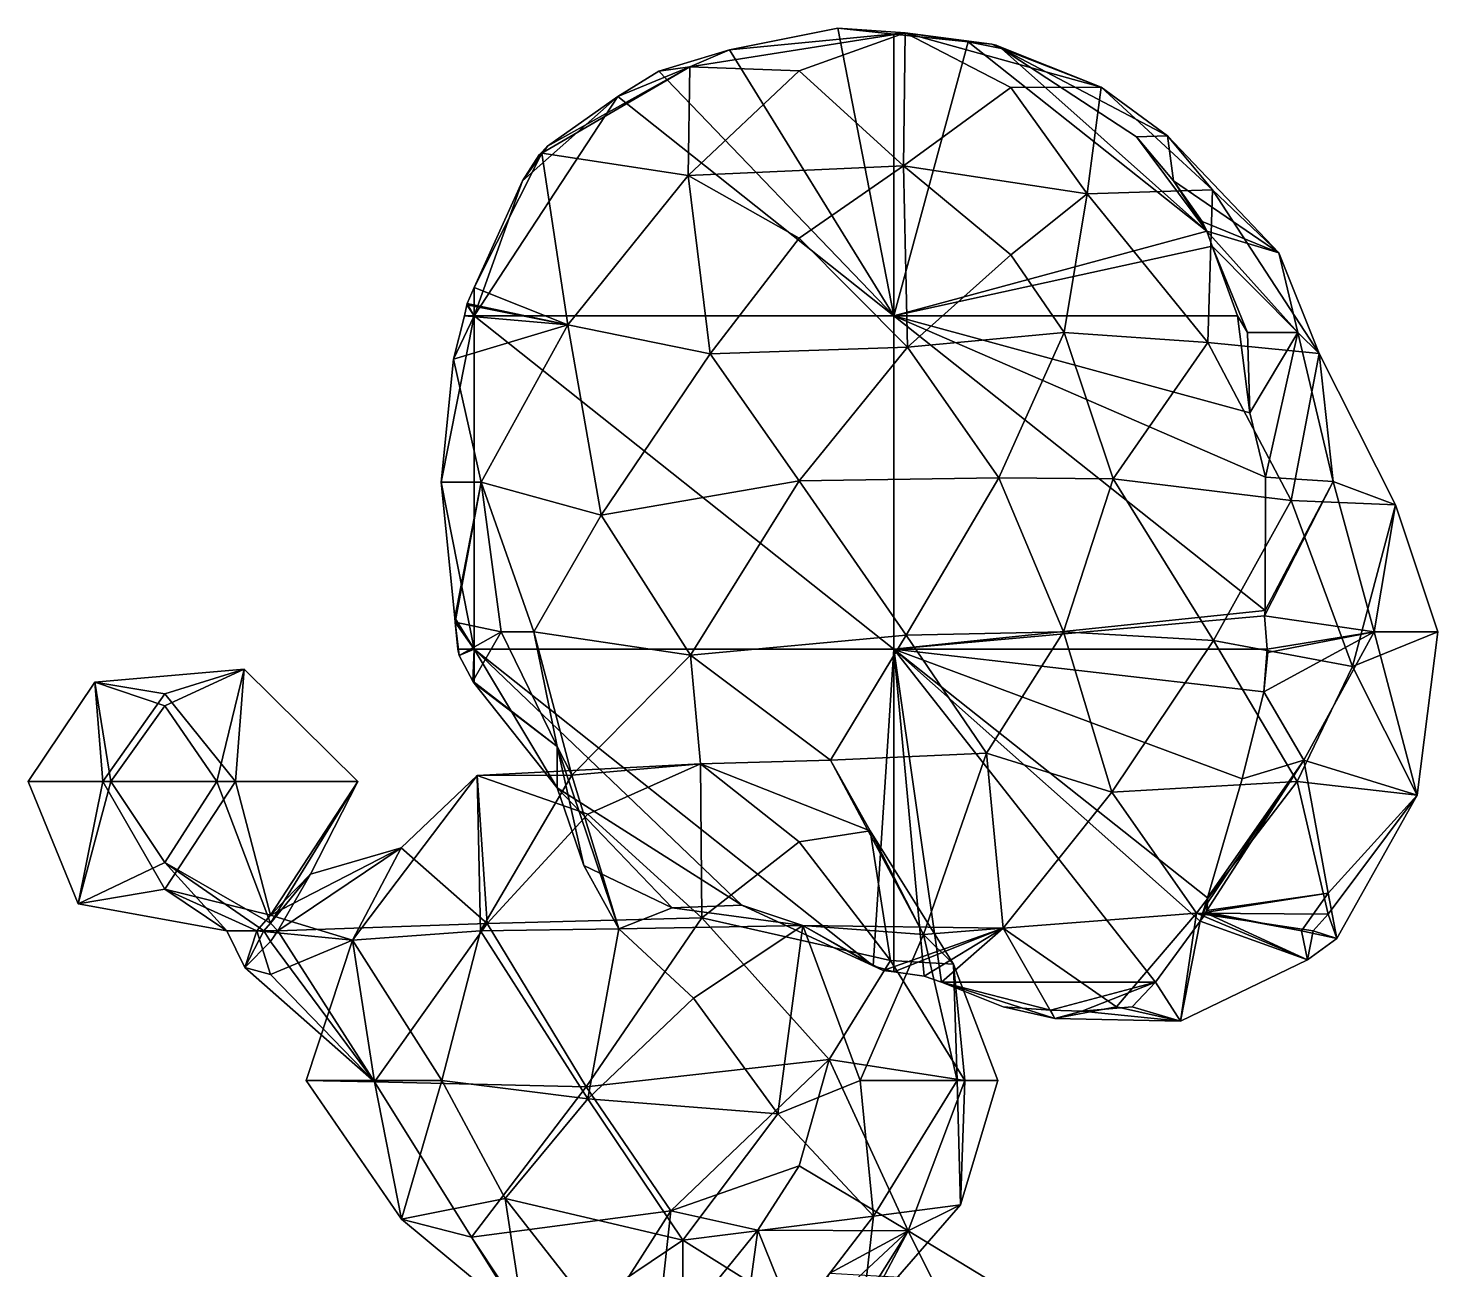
# Model space of a CAD drawing. Extents: x 290034 to 295698, y 4553723 to 4561693.
# Drawn here: x 291516.9 to 291684.8, y 4554394.2 to 4554542.1 of the extents above; entities that cross this region are included whole.
import ezdxf

# ---------------------------------------------------------------- set-up
doc = ezdxf.new("R2010")
doc.units = 0
doc.layers.add('Au_ppm_Pref_-_0_2', color=7, linetype='CONTINUOUS')

msp = doc.modelspace()

# ---------------------------------------------------------------- linework, layer by layer
at = {"layer": 'Au_ppm_Pref_-_0_2'}
for points in [[(291620, 4554507.87, 1877.16), (291600.43, 4554539.57, 1873.01), (291613.32, 4554542.13, 1874.39)], [(291600.43, 4554539.57, 1873.01), (291621.34, 4554541.57, 1870.92), (291613.32, 4554542.13, 1874.39)], [(291620, 4554507.87, 1877.16), (291613.32, 4554542.13, 1874.39), (291620, 4554541.44, 1875.22)], [(291621.34, 4554541.57, 1870.92), (291620, 4554541.44, 1875.22), (291613.32, 4554542.13, 1874.39)], [(291595.7, 4554537.55, 1870.35), (291621.34, 4554541.57, 1870.92), (291600.43, 4554539.57, 1873.01)], [(291608.73, 4554537.07, 1866.43), (291621.34, 4554541.57, 1870.92), (291595.7, 4554537.55, 1870.35)], [(291621.15, 4554525.76, 1863.8), (291621.34, 4554541.57, 1870.92), (291608.73, 4554537.07, 1866.43)], [(291621.34, 4554541.57, 1870.92), (291628.86, 4554540.53, 1876.2), (291620, 4554541.44, 1875.22)], [(291628.86, 4554540.53, 1876.2), (291620, 4554507.87, 1877.16), (291620, 4554541.44, 1875.22)], [(291657.28, 4554517.97, 1880.45), (291620, 4554507.87, 1877.16), (291628.86, 4554540.53, 1876.2)], [(291621.15, 4554525.76, 1863.8), (291633.93, 4554535.07, 1867.1), (291621.34, 4554541.57, 1870.92)], [(291621.34, 4554541.57, 1870.92), (291631.67, 4554540.22, 1876.74), (291628.86, 4554540.53, 1876.2)], [(291621.34, 4554541.57, 1870.92), (291644.7, 4554535.11, 1872.17), (291631.67, 4554540.22, 1876.74)], [(291633.93, 4554535.07, 1867.1), (291644.7, 4554535.11, 1872.17), (291621.34, 4554541.57, 1870.92)], [(291631.67, 4554540.22, 1876.74), (291632.83, 4554539.72, 1876.94), (291628.86, 4554540.53, 1876.2)], [(291628.86, 4554540.53, 1876.2), (291632.83, 4554539.72, 1876.94), (291657.28, 4554517.97, 1880.45)], [(291631.67, 4554540.22, 1876.74), (291632.15, 4554540.11, 1876.83), (291632.83, 4554539.72, 1876.94)], [(291631.67, 4554540.22, 1876.74), (291644.7, 4554535.11, 1872.17), (291632.15, 4554540.11, 1876.83)], [(291632.83, 4554539.72, 1876.94), (291632.15, 4554540.11, 1876.83), (291644.7, 4554535.11, 1872.17)], [(291620, 4554507.87, 1877.16), (291592, 4554537.01, 1872.15), (291600.43, 4554539.57, 1873.01)], [(291592, 4554537.01, 1872.15), (291595.7, 4554537.55, 1870.35), (291600.43, 4554539.57, 1873.01)], [(291657.28, 4554517.97, 1880.45), (291632.83, 4554539.72, 1876.94), (291648.89, 4554529.2, 1879.48)], [(291632.83, 4554539.72, 1876.94), (291652.58, 4554529.31, 1877.8), (291648.89, 4554529.2, 1879.48)], [(291644.7, 4554535.11, 1872.17), (291652.58, 4554529.31, 1877.8), (291632.83, 4554539.72, 1876.94)], [(291578.07, 4554527.26, 1869.61), (291595.7, 4554537.55, 1870.35), (291578.72, 4554528.09, 1870.18)], [(291578.07, 4554527.26, 1869.61), (291595.5, 4554524.6, 1864.39), (291595.7, 4554537.55, 1870.35)], [(291578.72, 4554528.09, 1870.18), (291595.7, 4554537.55, 1870.35), (291587.1, 4554533.98, 1871.74)], [(291587.1, 4554533.98, 1871.74), (291595.7, 4554537.55, 1870.35), (291592, 4554537.01, 1872.15)], [(291620, 4554507.87, 1877.16), (291587.1, 4554533.98, 1871.74), (291592, 4554537.01, 1872.15)], [(291595.5, 4554524.6, 1864.39), (291608.73, 4554537.07, 1866.43), (291595.7, 4554537.55, 1870.35)], [(291621.15, 4554525.76, 1863.8), (291608.73, 4554537.07, 1866.43), (291595.5, 4554524.6, 1864.39)], [(291633.93, 4554535.07, 1867.1), (291621.15, 4554525.76, 1863.8), (291643.03, 4554522.4, 1865.37)], [(291633.93, 4554535.07, 1867.1), (291643.03, 4554522.4, 1865.37), (291644.7, 4554535.11, 1872.17)], [(291643.03, 4554522.4, 1865.37), (291657.96, 4554522.88, 1871.3), (291644.7, 4554535.11, 1872.17)], [(291644.7, 4554535.11, 1872.17), (291657.96, 4554522.88, 1871.3), (291652.58, 4554529.31, 1877.8)], [(291575.74, 4554523.96, 1869.6), (291587.1, 4554533.98, 1871.74), (291570, 4554507.87, 1868.36)], [(291587.1, 4554533.98, 1871.74), (291620, 4554507.87, 1877.16), (291570, 4554507.87, 1868.36)], [(291578.72, 4554528.09, 1870.18), (291587.1, 4554533.98, 1871.74), (291575.74, 4554523.96, 1869.6)], [(291648.89, 4554529.2, 1879.48), (291652.58, 4554529.31, 1877.8), (291653.32, 4554523.96, 1880.04)], [(291648.89, 4554529.2, 1879.48), (291653.32, 4554523.96, 1880.04), (291657.28, 4554517.97, 1880.45)], [(291652.58, 4554529.31, 1877.8), (291665.84, 4554515.37, 1876.83), (291653.32, 4554523.96, 1880.04)], [(291657.96, 4554522.88, 1871.3), (291665.84, 4554515.37, 1876.83), (291652.58, 4554529.31, 1877.8)], [(291570, 4554511.23, 1868.41), (291578.07, 4554527.26, 1869.61), (291575.74, 4554523.96, 1869.6)], [(291581.17, 4554506.81, 1863.43), (291578.07, 4554527.26, 1869.61), (291570, 4554511.23, 1868.41)], [(291575.74, 4554523.96, 1869.6), (291577.72, 4554527.06, 1869.99), (291578.72, 4554528.09, 1870.18)], [(291575.74, 4554523.96, 1869.6), (291578.07, 4554527.26, 1869.61), (291577.72, 4554527.06, 1869.99)], [(291578.07, 4554527.26, 1869.61), (291578.72, 4554528.09, 1870.18), (291577.72, 4554527.06, 1869.99)], [(291581.17, 4554506.81, 1863.43), (291595.5, 4554524.6, 1864.39), (291578.07, 4554527.26, 1869.61)], [(291608.73, 4554517.12, 1861.2), (291621.15, 4554525.76, 1863.8), (291595.5, 4554524.6, 1864.39)], [(291608.73, 4554517.12, 1861.2), (291621.64, 4554504.13, 1861.05), (291621.15, 4554525.76, 1863.8)], [(291621.64, 4554504.13, 1861.05), (291633.93, 4554515.13, 1861.86), (291621.15, 4554525.76, 1863.8)], [(291621.15, 4554525.76, 1863.8), (291633.93, 4554515.13, 1861.86), (291643.03, 4554522.4, 1865.37)], [(291570, 4554507.87, 1868.36), (291570, 4554511.23, 1868.41), (291575.74, 4554523.96, 1869.6)], [(291581.17, 4554506.81, 1863.43), (291598.1, 4554503.34, 1860.78), (291595.5, 4554524.6, 1864.39)], [(291598.1, 4554503.34, 1860.78), (291608.73, 4554517.12, 1861.2), (291595.5, 4554524.6, 1864.39)], [(291653.32, 4554523.96, 1880.04), (291656.72, 4554519.12, 1880.42), (291657.28, 4554517.97, 1880.45)], [(291656.72, 4554519.12, 1880.42), (291653.32, 4554523.96, 1880.04), (291665.84, 4554515.37, 1876.83)], [(291643.03, 4554522.4, 1865.37), (291633.93, 4554515.13, 1861.86), (291640.29, 4554505.88, 1861.95)], [(291657.41, 4554504.68, 1865.23), (291643.03, 4554522.4, 1865.37), (291640.29, 4554505.88, 1861.95)], [(291643.03, 4554522.4, 1865.37), (291657.41, 4554504.68, 1865.23), (291657.96, 4554522.88, 1871.3)], [(291657.41, 4554504.68, 1865.23), (291670.66, 4554503.37, 1871.83), (291657.96, 4554522.88, 1871.3)], [(291670.66, 4554503.37, 1871.83), (291665.84, 4554515.37, 1876.83), (291657.96, 4554522.88, 1871.3)], [(291656.72, 4554519.12, 1880.42), (291665.84, 4554515.37, 1876.83), (291657.28, 4554517.97, 1880.45)], [(291608.73, 4554517.12, 1861.2), (291598.1, 4554503.34, 1860.78), (291621.64, 4554504.13, 1861.05)], [(291657.28, 4554517.97, 1880.45), (291657.92, 4554516.18, 1880.62), (291620, 4554507.87, 1877.16)], [(291668.12, 4554505.88, 1878.29), (291657.92, 4554516.18, 1880.62), (291657.28, 4554517.97, 1880.45)], [(291657.28, 4554517.97, 1880.45), (291665.84, 4554515.37, 1876.83), (291668.12, 4554505.88, 1878.29)], [(291657.92, 4554516.18, 1880.62), (291660.92, 4554507.87, 1881.42), (291620, 4554507.87, 1877.16)], [(291621.64, 4554504.13, 1861.05), (291640.29, 4554505.88, 1861.95), (291633.93, 4554515.13, 1861.86)], [(291657.92, 4554516.18, 1880.62), (291662.12, 4554505.88, 1881.36), (291660.92, 4554507.87, 1881.42)], [(291668.12, 4554505.88, 1878.29), (291662.12, 4554505.88, 1881.36), (291657.92, 4554516.18, 1880.62)], [(291670.66, 4554503.37, 1871.83), (291668.12, 4554505.88, 1878.29), (291665.84, 4554515.37, 1876.83)], [(291570, 4554507.87, 1868.36), (291569.17, 4554509.35, 1868.22), (291570, 4554511.23, 1868.41)], [(291569.17, 4554509.35, 1868.22), (291581.17, 4554506.81, 1863.43), (291570, 4554511.23, 1868.41)], [(291568.86, 4554507.87, 1868.15), (291569.13, 4554509.17, 1868.21), (291570, 4554507.87, 1868.36)], [(291581.17, 4554506.81, 1863.43), (291569.13, 4554509.17, 1868.21), (291568.86, 4554507.87, 1868.15)], [(291570, 4554507.87, 1868.36), (291569.13, 4554509.17, 1868.21), (291569.17, 4554509.35, 1868.22)], [(291581.17, 4554506.81, 1863.43), (291569.17, 4554509.35, 1868.22), (291569.13, 4554509.17, 1868.21)], [(291570, 4554468.19, 1869.08), (291566.06, 4554488.06, 1868.02), (291570, 4554507.87, 1868.36)], [(291566.06, 4554488.06, 1868.02), (291567.52, 4554502.73, 1868.01), (291570, 4554507.87, 1868.36)], [(291567.52, 4554502.73, 1868.01), (291568.86, 4554507.87, 1868.15), (291570, 4554507.87, 1868.36)], [(291581.17, 4554506.81, 1863.43), (291568.86, 4554507.87, 1868.15), (291567.52, 4554502.73, 1868.01)], [(291581.17, 4554506.81, 1863.43), (291567.52, 4554502.73, 1868.01), (291570.83, 4554488.06, 1864.94)], [(291570, 4554507.87, 1868.36), (291620, 4554507.87, 1877.16), (291620, 4554468.19, 1875.27)], [(291620, 4554468.19, 1875.27), (291570, 4554468.19, 1869.08), (291570, 4554507.87, 1868.36)], [(291581.17, 4554506.81, 1863.43), (291570.83, 4554488.06, 1864.94), (291585.14, 4554484.12, 1861.08)], [(291598.1, 4554503.34, 1860.78), (291581.17, 4554506.81, 1863.43), (291585.14, 4554484.12, 1861.08)], [(291664.23, 4554472.77, 1878.63), (291620, 4554468.19, 1875.27), (291620, 4554507.87, 1877.16)], [(291664.27, 4554488.64, 1880.05), (291664.23, 4554472.77, 1878.63), (291620, 4554507.87, 1877.16)], [(291662.42, 4554496.33, 1880.54), (291664.27, 4554488.64, 1880.05), (291620, 4554507.87, 1877.16)], [(291660.92, 4554507.87, 1881.42), (291662.42, 4554496.33, 1880.54), (291620, 4554507.87, 1877.16)], [(291662.12, 4554505.88, 1881.36), (291662.42, 4554496.33, 1880.54), (291660.92, 4554507.87, 1881.42)], [(291621.64, 4554504.13, 1861.05), (291632.51, 4554488.57, 1861.31), (291640.29, 4554505.88, 1861.95)], [(291632.51, 4554488.57, 1861.31), (291646.14, 4554488.48, 1862.42), (291640.29, 4554505.88, 1861.95)], [(291640.29, 4554505.88, 1861.95), (291646.14, 4554488.48, 1862.42), (291657.41, 4554504.68, 1865.23)], [(291667.34, 4554485.86, 1866.21), (291657.41, 4554504.68, 1865.23), (291646.14, 4554488.48, 1862.42)], [(291670.66, 4554503.37, 1871.83), (291657.41, 4554504.68, 1865.23), (291667.34, 4554485.86, 1866.21)], [(291662.12, 4554505.88, 1881.36), (291668.12, 4554505.88, 1878.29), (291662.42, 4554496.33, 1880.54)], [(291662.42, 4554496.33, 1880.54), (291668.12, 4554505.88, 1878.29), (291664.27, 4554488.64, 1880.05)], [(291664.27, 4554488.64, 1880.05), (291668.12, 4554505.88, 1878.29), (291672.34, 4554488.16, 1877.17)], [(291670.66, 4554503.37, 1871.83), (291672.34, 4554488.16, 1877.17), (291668.12, 4554505.88, 1878.29)], [(291608.71, 4554488.23, 1860.09), (291598.1, 4554503.34, 1860.78), (291585.14, 4554484.12, 1861.08)], [(291608.71, 4554488.23, 1860.09), (291621.64, 4554504.13, 1861.05), (291598.1, 4554503.34, 1860.78)], [(291608.71, 4554488.23, 1860.09), (291632.51, 4554488.57, 1861.31), (291621.64, 4554504.13, 1861.05)], [(291679.74, 4554485.36, 1870.89), (291670.66, 4554503.37, 1871.83), (291667.34, 4554485.86, 1866.21)], [(291670.66, 4554503.37, 1871.83), (291679.74, 4554485.36, 1870.89), (291672.34, 4554488.16, 1877.17)], [(291570.83, 4554488.06, 1864.94), (291567.52, 4554502.73, 1868.01), (291566.06, 4554488.06, 1868.02)], [(291570, 4554468.19, 1869.08), (291567.69, 4554471.89, 1868.61), (291566.06, 4554488.06, 1868.02)], [(291567.69, 4554471.89, 1868.61), (291570.83, 4554488.06, 1864.94), (291566.06, 4554488.06, 1868.02)], [(291567.75, 4554471.38, 1868.62), (291570.83, 4554488.06, 1864.94), (291567.69, 4554471.89, 1868.61)], [(291573.22, 4554470.24, 1864.95), (291570.83, 4554488.06, 1864.94), (291567.75, 4554471.38, 1868.62)], [(291577.1, 4554470.24, 1861.92), (291585.14, 4554484.12, 1861.08), (291570.83, 4554488.06, 1864.94)], [(291573.22, 4554470.24, 1864.95), (291577.1, 4554470.24, 1861.92), (291570.83, 4554488.06, 1864.94)], [(291608.71, 4554488.23, 1860.09), (291585.14, 4554484.12, 1861.08), (291595.78, 4554467.46, 1859.17)], [(291608.71, 4554488.23, 1860.09), (291595.78, 4554467.46, 1859.17), (291621.45, 4554469.83, 1860.49)], [(291608.71, 4554488.23, 1860.09), (291621.45, 4554469.83, 1860.49), (291632.51, 4554488.57, 1861.31)], [(291621.45, 4554469.83, 1860.49), (291640.21, 4554470.24, 1861.99), (291632.51, 4554488.57, 1861.31)], [(291632.51, 4554488.57, 1861.31), (291640.21, 4554470.24, 1861.99), (291646.14, 4554488.48, 1862.42)], [(291646.14, 4554488.48, 1862.42), (291640.21, 4554470.24, 1861.99), (291658.09, 4554469.2, 1865.05)], [(291658.09, 4554469.2, 1865.05), (291667.34, 4554485.86, 1866.21), (291646.14, 4554488.48, 1862.42)], [(291672.34, 4554488.16, 1877.17), (291664.17, 4554472.13, 1878.59), (291664.23, 4554472.77, 1878.63)], [(291677.2, 4554470.24, 1875.63), (291664.17, 4554472.13, 1878.59), (291672.34, 4554488.16, 1877.17)], [(291664.27, 4554488.64, 1880.05), (291672.34, 4554488.16, 1877.17), (291664.23, 4554472.77, 1878.63)], [(291679.74, 4554485.36, 1870.89), (291677.2, 4554470.24, 1875.63), (291672.34, 4554488.16, 1877.17)], [(291667.34, 4554485.86, 1866.21), (291658.09, 4554469.2, 1865.05), (291674.63, 4554466.09, 1868.13)], [(291679.74, 4554485.36, 1870.89), (291667.34, 4554485.86, 1866.21), (291674.63, 4554466.09, 1868.13)], [(291684.8, 4554470.24, 1870.89), (291679.74, 4554485.36, 1870.89), (291674.63, 4554466.09, 1868.13)], [(291679.74, 4554485.36, 1870.89), (291684.8, 4554470.24, 1870.89), (291677.2, 4554470.24, 1875.63)], [(291595.78, 4554467.46, 1859.17), (291585.14, 4554484.12, 1861.08), (291577.1, 4554470.24, 1861.92)], [(291664.23, 4554472.77, 1878.63), (291664.17, 4554472.13, 1878.59), (291620, 4554468.19, 1875.27)], [(291567.75, 4554471.38, 1868.62), (291567.69, 4554471.89, 1868.61), (291570, 4554468.19, 1869.08)], [(291568.03, 4554468.19, 1868.73), (291567.75, 4554471.38, 1868.62), (291570, 4554468.19, 1869.08)], [(291568.22, 4554467.41, 1868.67), (291567.75, 4554471.38, 1868.62), (291568.03, 4554468.19, 1868.73)], [(291573.22, 4554470.24, 1864.95), (291567.75, 4554471.38, 1868.62), (291568.22, 4554467.41, 1868.67)], [(291664.47, 4554468.19, 1878.43), (291620, 4554468.19, 1875.27), (291664.17, 4554472.13, 1878.59)], [(291677.2, 4554470.24, 1875.63), (291664.47, 4554468.19, 1878.43), (291664.17, 4554472.13, 1878.59)], [(291573.22, 4554470.24, 1864.95), (291568.22, 4554467.41, 1868.67), (291569.82, 4554464.37, 1868.6)], [(291573.22, 4554470.24, 1864.95), (291569.82, 4554464.37, 1868.6), (291579.9, 4554456.59, 1864.95)], [(291573.22, 4554470.24, 1864.95), (291579.9, 4554456.59, 1864.95), (291577.1, 4554470.24, 1861.92)], [(291595.78, 4554467.46, 1859.17), (291577.1, 4554470.24, 1861.92), (291581.64, 4554453.15, 1859.31)], [(291577.1, 4554470.24, 1861.92), (291579.9, 4554456.59, 1864.95), (291581.64, 4554453.15, 1859.31)], [(291612.46, 4554454.97, 1858.28), (291621.45, 4554469.83, 1860.49), (291595.78, 4554467.46, 1859.17)], [(291621.45, 4554469.83, 1860.49), (291612.46, 4554454.97, 1858.28), (291631.04, 4554455.8, 1861.49)], [(291621.45, 4554469.83, 1860.49), (291631.04, 4554455.8, 1861.49), (291640.21, 4554470.24, 1861.99)], [(291640.21, 4554470.24, 1861.99), (291631.04, 4554455.8, 1861.49), (291645.97, 4554451.14, 1864.81)], [(291658.09, 4554469.2, 1865.05), (291640.21, 4554470.24, 1861.99), (291645.97, 4554451.14, 1864.81)], [(291664.07, 4554463.11, 1878.08), (291664.53, 4554467.78, 1878.41), (291677.2, 4554470.24, 1875.63)], [(291668.82, 4554454.96, 1876.18), (291664.07, 4554463.11, 1878.08), (291677.2, 4554470.24, 1875.63)], [(291677.2, 4554470.24, 1875.63), (291664.53, 4554467.78, 1878.41), (291664.47, 4554468.19, 1878.43)], [(291668.82, 4554454.96, 1876.18), (291677.2, 4554470.24, 1875.63), (291682.35, 4554450.8, 1870.89)], [(291682.35, 4554450.8, 1870.89), (291684.8, 4554470.24, 1870.89), (291674.63, 4554466.09, 1868.13)], [(291682.35, 4554450.8, 1870.89), (291677.2, 4554470.24, 1875.63), (291684.8, 4554470.24, 1870.89)], [(291568.22, 4554467.41, 1868.67), (291568.03, 4554468.19, 1868.73), (291570, 4554468.19, 1869.08)], [(291569.82, 4554464.37, 1868.6), (291568.22, 4554467.41, 1868.67), (291570, 4554468.19, 1869.08)], [(291570, 4554464.13, 1868.6), (291569.82, 4554464.37, 1868.6), (291570, 4554468.19, 1869.08)], [(291579.89, 4554451.67, 1868.08), (291570, 4554464.13, 1868.6), (291570, 4554468.19, 1869.08)], [(291601.88, 4554437.7, 1868.54), (291579.89, 4554451.67, 1868.08), (291570, 4554468.19, 1869.08)], [(291570, 4554468.19, 1869.08), (291617.53, 4554430.46, 1869.18), (291601.88, 4554437.7, 1868.54)], [(291617.53, 4554430.46, 1869.18), (291570, 4554468.19, 1869.08), (291620, 4554468.19, 1875.27)], [(291620, 4554429.75, 1869.38), (291617.53, 4554430.46, 1869.18), (291620, 4554468.19, 1875.27)], [(291656.47, 4554435.78, 1875.49), (291651.17, 4554428.5, 1873.62), (291620, 4554468.19, 1875.27)], [(291623.62, 4554429.24, 1869.81), (291620, 4554429.75, 1869.38), (291620, 4554468.19, 1875.27)], [(291625.69, 4554428.5, 1870), (291623.62, 4554429.24, 1869.81), (291620, 4554468.19, 1875.27)], [(291657.35, 4554438.55, 1876.03), (291656.47, 4554435.78, 1875.49), (291620, 4554468.19, 1875.27)], [(291620, 4554468.19, 1875.27), (291651.17, 4554428.5, 1873.62), (291625.69, 4554428.5, 1870)], [(291620, 4554468.19, 1875.27), (291661.49, 4554452.72, 1877.23), (291657.35, 4554438.55, 1876.03)], [(291620, 4554468.19, 1875.27), (291664.07, 4554463.11, 1878.08), (291661.49, 4554452.72, 1877.23)], [(291664.47, 4554468.19, 1878.43), (291664.07, 4554463.11, 1878.08), (291620, 4554468.19, 1875.27)], [(291645.97, 4554451.14, 1864.81), (291668.04, 4554452.43, 1866.68), (291658.09, 4554469.2, 1865.05)], [(291668.04, 4554452.43, 1866.68), (291674.63, 4554466.09, 1868.13), (291658.09, 4554469.2, 1865.05)], [(291664.47, 4554468.19, 1878.43), (291664.53, 4554467.78, 1878.41), (291664.07, 4554463.11, 1878.08)], [(291595.78, 4554467.46, 1859.17), (291581.64, 4554453.15, 1859.31), (291596.95, 4554454.53, 1852.21)], [(291595.78, 4554467.46, 1859.17), (291596.95, 4554454.53, 1852.21), (291612.46, 4554454.97, 1858.28)], [(291674.63, 4554466.09, 1868.13), (291668.04, 4554452.43, 1866.68), (291682.35, 4554450.8, 1870.89)], [(291524.79, 4554464.23, 1847.13), (291542.58, 4554465.78, 1847.13), (291533.13, 4554462.85, 1850.6)], [(291542.58, 4554465.78, 1847.13), (291524.79, 4554464.23, 1847.13), (291533.13, 4554461.43, 1844.13)], [(291539.33, 4554452.43, 1844.21), (291542.58, 4554465.78, 1847.13), (291533.13, 4554461.43, 1844.13)], [(291542.58, 4554465.78, 1847.13), (291541.56, 4554452.43, 1851.1), (291533.13, 4554462.85, 1850.6)], [(291539.33, 4554452.43, 1844.21), (291556.15, 4554452.43, 1847.13), (291542.58, 4554465.78, 1847.13)], [(291542.58, 4554465.78, 1847.13), (291556.15, 4554452.43, 1847.13), (291541.56, 4554452.43, 1851.1)], [(291579.9, 4554456.59, 1864.95), (291569.82, 4554464.37, 1868.6), (291570, 4554464.13, 1868.6)], [(291525.76, 4554452.43, 1850.61), (291516.86, 4554452.43, 1847.13), (291524.79, 4554464.23, 1847.13)], [(291524.79, 4554464.23, 1847.13), (291516.86, 4554452.43, 1847.13), (291526.72, 4554452.43, 1844.11)], [(291525.76, 4554452.43, 1850.61), (291524.79, 4554464.23, 1847.13), (291533.13, 4554462.85, 1850.6)], [(291524.79, 4554464.23, 1847.13), (291526.72, 4554452.43, 1844.11), (291533.13, 4554461.43, 1844.13)], [(291525.76, 4554452.43, 1850.61), (291533.13, 4554462.85, 1850.6), (291541.56, 4554452.43, 1851.1)], [(291579.9, 4554456.59, 1864.95), (291570, 4554464.13, 1868.6), (291579.89, 4554451.67, 1868.08)], [(291664.07, 4554463.11, 1878.08), (291668.82, 4554454.96, 1876.18), (291661.49, 4554452.72, 1877.23)], [(291539.33, 4554452.43, 1844.21), (291533.13, 4554461.43, 1844.13), (291526.72, 4554452.43, 1844.11)], [(291583.05, 4554442.42, 1867.28), (291579.9, 4554456.59, 1864.95), (291579.89, 4554451.67, 1868.08)], [(291587.22, 4554434.85, 1863.29), (291579.9, 4554456.59, 1864.95), (291583.05, 4554442.42, 1867.28)], [(291587.22, 4554434.85, 1863.29), (291581.64, 4554453.15, 1859.31), (291579.9, 4554456.59, 1864.95)], [(291581.64, 4554453.15, 1859.31), (291570.34, 4554453.11, 1852.81), (291596.95, 4554454.53, 1852.21)], [(291596.95, 4554454.53, 1852.21), (291570.34, 4554453.11, 1852.81), (291583.53, 4554448.53, 1848.43)], [(291596.95, 4554454.53, 1852.21), (291583.53, 4554448.53, 1848.43), (291597.1, 4554436.17, 1846.63)], [(291612.46, 4554454.97, 1858.28), (291596.95, 4554454.53, 1852.21), (291617.17, 4554446.55, 1853.07)], [(291596.95, 4554454.53, 1852.21), (291597.1, 4554436.17, 1846.63), (291608.73, 4554445.24, 1849.53)], [(291617.17, 4554446.55, 1853.07), (291596.95, 4554454.53, 1852.21), (291608.73, 4554445.24, 1849.53)], [(291612.46, 4554454.97, 1858.28), (291623.51, 4554434.19, 1858.77), (291631.04, 4554455.8, 1861.49)], [(291612.46, 4554454.97, 1858.28), (291617.17, 4554446.55, 1853.07), (291623.51, 4554434.19, 1858.77)], [(291633, 4554434.93, 1864.94), (291631.04, 4554455.8, 1861.49), (291623.51, 4554434.19, 1858.77)], [(291631.04, 4554455.8, 1861.49), (291633, 4554434.93, 1864.94), (291645.97, 4554451.14, 1864.81)], [(291657.37, 4554437.95, 1875.95), (291668.82, 4554454.96, 1876.18), (291657.29, 4554437.03, 1875.79)], [(291657.29, 4554437.03, 1875.79), (291668.82, 4554454.96, 1876.18), (291671.72, 4554439.1, 1872.38)], [(291657.35, 4554438.55, 1876.03), (291668.82, 4554454.96, 1876.18), (291657.37, 4554437.95, 1875.95)], [(291668.82, 4554454.96, 1876.18), (291657.35, 4554438.55, 1876.03), (291661.49, 4554452.72, 1877.23)], [(291671.72, 4554439.1, 1872.38), (291668.82, 4554454.96, 1876.18), (291682.35, 4554450.8, 1870.89)], [(291570.76, 4554434.62, 1859.13), (291555.51, 4554433.51, 1853.61), (291570.34, 4554453.11, 1852.81)], [(291555.51, 4554433.51, 1853.61), (291561.31, 4554444.52, 1848.36), (291570.34, 4554453.11, 1852.81)], [(291561.31, 4554444.52, 1848.36), (291571.56, 4554435.5, 1846.61), (291570.34, 4554453.11, 1852.81)], [(291581.64, 4554453.15, 1859.31), (291570.76, 4554434.62, 1859.13), (291570.34, 4554453.11, 1852.81)], [(291570.34, 4554453.11, 1852.81), (291571.56, 4554435.5, 1846.61), (291583.53, 4554448.53, 1848.43)], [(291581.64, 4554453.15, 1859.31), (291587.22, 4554434.85, 1863.29), (291570.76, 4554434.62, 1859.13)], [(291525.76, 4554452.43, 1850.61), (291522.82, 4554437.84, 1847.13), (291516.86, 4554452.43, 1847.13)], [(291516.86, 4554452.43, 1847.13), (291522.82, 4554437.84, 1847.13), (291526.72, 4554452.43, 1844.11)], [(291525.76, 4554452.43, 1850.61), (291533.13, 4554439.59, 1851.41), (291522.82, 4554437.84, 1847.13)], [(291522.82, 4554437.84, 1847.13), (291533.13, 4554442.75, 1843.91), (291526.72, 4554452.43, 1844.11)], [(291525.76, 4554452.43, 1850.61), (291541.56, 4554452.43, 1851.1), (291533.13, 4554439.59, 1851.41)], [(291539.33, 4554452.43, 1844.21), (291526.72, 4554452.43, 1844.11), (291533.13, 4554442.75, 1843.91)], [(291545.73, 4554435.55, 1846.82), (291539.33, 4554452.43, 1844.21), (291533.13, 4554442.75, 1843.91)], [(291533.13, 4554439.59, 1851.41), (291541.56, 4554452.43, 1851.1), (291545.73, 4554436.47, 1847.75)], [(291545.73, 4554435.55, 1846.82), (291556.15, 4554452.43, 1847.13), (291539.33, 4554452.43, 1844.21)], [(291556.15, 4554452.43, 1847.13), (291545.73, 4554436.47, 1847.75), (291541.56, 4554452.43, 1851.1)], [(291545.73, 4554435.55, 1846.82), (291550.5, 4554441.36, 1847.13), (291556.15, 4554452.43, 1847.13)], [(291556.15, 4554452.43, 1847.13), (291550.5, 4554441.36, 1847.13), (291545.73, 4554436.47, 1847.75)], [(291593.58, 4554437.35, 1867.7), (291583.05, 4554442.42, 1867.28), (291579.89, 4554451.67, 1868.08)], [(291593.58, 4554437.35, 1867.7), (291579.89, 4554451.67, 1868.08), (291601.88, 4554437.7, 1868.54)], [(291656.05, 4554436.74, 1867.11), (291645.97, 4554451.14, 1864.81), (291633, 4554434.93, 1864.94)], [(291668.04, 4554452.43, 1866.68), (291645.97, 4554451.14, 1864.81), (291656.05, 4554436.74, 1867.11)], [(291671.72, 4554436.61, 1870.22), (291668.04, 4554452.43, 1866.68), (291656.05, 4554436.74, 1867.11)], [(291668.04, 4554452.43, 1866.68), (291671.72, 4554436.61, 1870.22), (291682.35, 4554450.8, 1870.89)], [(291671.72, 4554436.61, 1870.22), (291672.78, 4554433.73, 1870.91), (291682.35, 4554450.8, 1870.89)], [(291671.72, 4554439.1, 1872.38), (291682.35, 4554450.8, 1870.89), (291672.78, 4554433.73, 1870.91)], [(291597.1, 4554436.17, 1846.63), (291583.53, 4554448.53, 1848.43), (291571.56, 4554435.5, 1846.61)], [(291617.17, 4554446.55, 1853.07), (291608.73, 4554445.24, 1849.53), (291619.58, 4554431.1, 1849.12)], [(291617.17, 4554446.55, 1853.07), (291627.11, 4554430.67, 1853.07), (291623.51, 4554434.19, 1858.77)], [(291617.17, 4554446.55, 1853.07), (291619.58, 4554431.1, 1849.12), (291627.11, 4554430.67, 1853.07)], [(291545.73, 4554436.47, 1847.75), (291550.5, 4554441.36, 1847.13), (291561.31, 4554444.52, 1848.36)], [(291545.73, 4554436.47, 1847.75), (291561.31, 4554444.52, 1848.36), (291555.51, 4554433.51, 1853.61)], [(291546.59, 4554434.61, 1846.72), (291571.56, 4554435.5, 1846.61), (291561.31, 4554444.52, 1848.36)], [(291546.59, 4554434.61, 1846.72), (291561.31, 4554444.52, 1848.36), (291550.5, 4554441.36, 1847.13)], [(291619.58, 4554431.1, 1849.12), (291608.73, 4554445.24, 1849.53), (291597.1, 4554436.17, 1846.63)], [(291533.13, 4554442.75, 1843.91), (291522.82, 4554437.84, 1847.13), (291540.52, 4554434.61, 1847.13)], [(291545.73, 4554435.55, 1846.82), (291533.13, 4554442.75, 1843.91), (291544.92, 4554434.61, 1846.75)], [(291533.13, 4554442.75, 1843.91), (291540.52, 4554434.61, 1847.13), (291544.92, 4554434.61, 1846.75)], [(291545.73, 4554435.55, 1846.82), (291546.59, 4554434.61, 1846.72), (291550.5, 4554441.36, 1847.13)], [(291593.58, 4554437.35, 1867.7), (291587.22, 4554434.85, 1863.29), (291583.05, 4554442.42, 1867.28)], [(291533.13, 4554439.59, 1851.41), (291540.52, 4554434.61, 1847.13), (291522.82, 4554437.84, 1847.13)], [(291533.13, 4554439.59, 1851.41), (291544.1, 4554434.61, 1847.9), (291540.52, 4554434.61, 1847.13)], [(291533.13, 4554439.59, 1851.41), (291545.73, 4554436.47, 1847.75), (291544.1, 4554434.61, 1847.9)], [(291601.88, 4554437.7, 1868.54), (291609.16, 4554435.27, 1864.65), (291593.58, 4554437.35, 1867.7)], [(291609.16, 4554435.27, 1864.65), (291601.88, 4554437.7, 1868.54), (291617.53, 4554430.46, 1869.18)], [(291657.35, 4554438.55, 1876.03), (291657.37, 4554437.95, 1875.95), (291656.47, 4554435.78, 1875.49)], [(291657.37, 4554437.95, 1875.95), (291657.29, 4554437.03, 1875.79), (291656.47, 4554435.78, 1875.49)], [(291657.27, 4554436.83, 1875.76), (291657.29, 4554437.03, 1875.79), (291671.72, 4554439.1, 1872.38)], [(291657.27, 4554436.83, 1875.76), (291671.72, 4554439.1, 1872.38), (291668.54, 4554434.61, 1872.39)], [(291671.72, 4554439.1, 1872.38), (291672.78, 4554433.73, 1870.91), (291668.54, 4554434.61, 1872.39)], [(291544.1, 4554434.61, 1847.9), (291545.73, 4554436.47, 1847.75), (291555.51, 4554433.51, 1853.61)], [(291597.1, 4554436.17, 1846.63), (291571.56, 4554435.5, 1846.61), (291583.33, 4554416.06, 1845.1)], [(291612.3, 4554419.3, 1846.23), (291597.1, 4554436.17, 1846.63), (291583.33, 4554416.06, 1845.1)], [(291609.16, 4554435.27, 1864.65), (291587.22, 4554434.85, 1863.29), (291593.58, 4554437.35, 1867.7)], [(291612.3, 4554419.3, 1846.23), (291619.58, 4554431.1, 1849.12), (291597.1, 4554436.17, 1846.63)], [(291656.05, 4554436.74, 1867.11), (291633, 4554434.93, 1864.94), (291646.52, 4554425.57, 1867.87)], [(291656.05, 4554436.74, 1867.11), (291646.52, 4554425.57, 1867.87), (291654.14, 4554423.85, 1870.89)], [(291656.47, 4554435.78, 1875.49), (291654.14, 4554423.85, 1870.89), (291651.17, 4554428.5, 1873.62)], [(291656.05, 4554436.74, 1867.11), (291654.14, 4554423.85, 1870.89), (291669.28, 4554431.15, 1870.89)], [(291654.14, 4554423.85, 1870.89), (291656.47, 4554435.78, 1875.49), (291669.28, 4554431.15, 1870.89)], [(291671.72, 4554436.61, 1870.22), (291656.05, 4554436.74, 1867.11), (291669.93, 4554434.61, 1870.04)], [(291656.05, 4554436.74, 1867.11), (291669.28, 4554431.15, 1870.89), (291669.93, 4554434.61, 1870.04)], [(291657.29, 4554437.03, 1875.79), (291657.2, 4554436.71, 1875.73), (291656.47, 4554435.78, 1875.49)], [(291656.47, 4554435.78, 1875.49), (291657.2, 4554436.71, 1875.73), (291669.28, 4554431.15, 1870.89)], [(291657.29, 4554437.03, 1875.79), (291657.27, 4554436.83, 1875.76), (291657.2, 4554436.71, 1875.73)], [(291657.2, 4554436.71, 1875.73), (291657.27, 4554436.83, 1875.76), (291668.54, 4554434.61, 1872.39)], [(291657.2, 4554436.71, 1875.73), (291668.54, 4554434.61, 1872.39), (291669.28, 4554431.15, 1870.89)], [(291671.72, 4554436.61, 1870.22), (291669.93, 4554434.61, 1870.04), (291672.78, 4554433.73, 1870.91)], [(291544.1, 4554434.61, 1847.9), (291542.66, 4554430.27, 1847.13), (291540.52, 4554434.61, 1847.13)], [(291540.52, 4554434.61, 1847.13), (291542.66, 4554430.27, 1847.13), (291544.92, 4554434.61, 1846.75)], [(291544.1, 4554434.61, 1847.9), (291545.73, 4554429.41, 1848.86), (291542.66, 4554430.27, 1847.13)], [(291544.92, 4554434.61, 1846.75), (291542.66, 4554430.27, 1847.13), (291545.73, 4554433.34, 1846.71)], [(291544.1, 4554434.61, 1847.9), (291555.51, 4554433.51, 1853.61), (291545.73, 4554429.41, 1848.86)], [(291545.73, 4554435.55, 1846.82), (291544.92, 4554434.61, 1846.75), (291546.59, 4554434.61, 1846.72)], [(291544.92, 4554434.61, 1846.75), (291545.73, 4554433.34, 1846.71), (291546.59, 4554434.61, 1846.72)], [(291546.59, 4554434.61, 1846.72), (291545.73, 4554433.34, 1846.71), (291558.12, 4554416.63, 1847.17)], [(291546.59, 4554434.61, 1846.72), (291558.12, 4554416.63, 1847.17), (291571.56, 4554435.5, 1846.61)], [(291570.76, 4554434.62, 1859.13), (291566.16, 4554416.79, 1857.95), (291555.51, 4554433.51, 1853.61)], [(291583.33, 4554416.06, 1845.1), (291571.56, 4554435.5, 1846.61), (291558.12, 4554416.63, 1847.17)], [(291583.54, 4554414.61, 1861.22), (291566.16, 4554416.79, 1857.95), (291570.76, 4554434.62, 1859.13)], [(291587.22, 4554434.85, 1863.29), (291583.54, 4554414.61, 1861.22), (291570.76, 4554434.62, 1859.13)], [(291596.13, 4554426.62, 1861.67), (291583.54, 4554414.61, 1861.22), (291587.22, 4554434.85, 1863.29)], [(291596.13, 4554426.62, 1861.67), (291587.22, 4554434.85, 1863.29), (291609.16, 4554435.27, 1864.65)], [(291606.18, 4554412.83, 1861.53), (291596.13, 4554426.62, 1861.67), (291609.16, 4554435.27, 1864.65)], [(291606.18, 4554412.83, 1861.53), (291609.16, 4554435.27, 1864.65), (291616, 4554416.79, 1862.44)], [(291609.16, 4554435.27, 1864.65), (291617.53, 4554430.46, 1869.18), (291618.74, 4554429.9, 1869.25)], [(291633, 4554434.93, 1864.94), (291609.16, 4554435.27, 1864.65), (291618.74, 4554429.9, 1869.25)], [(291633, 4554434.93, 1864.94), (291623.51, 4554434.19, 1858.77), (291609.16, 4554435.27, 1864.65)], [(291623.51, 4554434.19, 1858.77), (291616, 4554416.79, 1862.44), (291609.16, 4554435.27, 1864.65)], [(291627.52, 4554416.79, 1857.97), (291616, 4554416.79, 1862.44), (291623.51, 4554434.19, 1858.77)], [(291633, 4554434.93, 1864.94), (291618.74, 4554429.9, 1869.25), (291620, 4554429.75, 1869.38)], [(291623.62, 4554429.24, 1869.81), (291633, 4554434.93, 1864.94), (291620, 4554429.75, 1869.38)], [(291627.52, 4554416.79, 1857.97), (291623.51, 4554434.19, 1858.77), (291627.11, 4554430.67, 1853.07)], [(291633, 4554434.93, 1864.94), (291623.62, 4554429.24, 1869.81), (291625.69, 4554428.5, 1870)], [(291633, 4554434.93, 1864.94), (291625.69, 4554428.5, 1870), (291639.16, 4554424.19, 1870.89)], [(291633, 4554434.93, 1864.94), (291639.16, 4554424.19, 1870.89), (291646.52, 4554425.57, 1867.87)], [(291669.28, 4554431.15, 1870.89), (291668.54, 4554434.61, 1872.39), (291672.78, 4554433.73, 1870.91)], [(291669.93, 4554434.61, 1870.04), (291669.28, 4554431.15, 1870.89), (291672.78, 4554433.73, 1870.91)], [(291545.73, 4554433.34, 1846.71), (291542.66, 4554430.27, 1847.13), (291558.12, 4554416.63, 1847.17)], [(291545.73, 4554429.41, 1848.86), (291555.51, 4554433.51, 1853.61), (291558.12, 4554416.63, 1847.17)], [(291566.16, 4554416.79, 1857.95), (291549.98, 4554416.79, 1853.07), (291555.51, 4554433.51, 1853.61)], [(291549.98, 4554416.79, 1853.07), (291558.12, 4554416.63, 1847.17), (291555.51, 4554433.51, 1853.61)], [(291628.44, 4554416.79, 1849.72), (291619.58, 4554431.1, 1849.12), (291612.3, 4554419.3, 1846.23)], [(291627.11, 4554430.67, 1853.07), (291619.58, 4554431.1, 1849.12), (291628.44, 4554416.79, 1849.72)], [(291542.66, 4554430.27, 1847.13), (291545.73, 4554429.41, 1848.86), (291558.12, 4554416.63, 1847.17)], [(291620, 4554429.75, 1869.38), (291618.74, 4554429.9, 1869.25), (291617.53, 4554430.46, 1869.18)], [(291627.11, 4554430.67, 1853.07), (291632.37, 4554416.79, 1853.07), (291627.52, 4554416.79, 1857.97)], [(291632.37, 4554416.79, 1853.07), (291627.11, 4554430.67, 1853.07), (291628.44, 4554416.79, 1849.72)], [(291633.03, 4554425.59, 1870.83), (291625.69, 4554428.5, 1870), (291638.67, 4554425.18, 1871.61)], [(291638.67, 4554425.18, 1871.61), (291625.69, 4554428.5, 1870), (291651.17, 4554428.5, 1873.62)], [(291625.69, 4554428.5, 1870), (291633.03, 4554425.59, 1870.83), (291639.16, 4554424.19, 1870.89)], [(291642.38, 4554425.04, 1872.12), (291638.67, 4554425.18, 1871.61), (291651.17, 4554428.5, 1873.62)], [(291642.38, 4554425.04, 1872.12), (291651.17, 4554428.5, 1873.62), (291648.4, 4554425.57, 1873.02)], [(291651.17, 4554428.5, 1873.62), (291654.14, 4554423.85, 1870.89), (291648.4, 4554425.57, 1873.02)], [(291596.13, 4554426.62, 1861.67), (291606.18, 4554412.83, 1861.53), (291583.54, 4554414.61, 1861.22)], [(291639.16, 4554424.19, 1870.89), (291633.03, 4554425.59, 1870.83), (291638.67, 4554425.18, 1871.61)], [(291639.16, 4554424.19, 1870.89), (291638.67, 4554425.18, 1871.61), (291642.38, 4554425.04, 1872.12)], [(291639.16, 4554424.19, 1870.89), (291654.14, 4554423.85, 1870.89), (291646.52, 4554425.57, 1867.87)], [(291654.14, 4554423.85, 1870.89), (291639.16, 4554424.19, 1870.89), (291642.38, 4554425.04, 1872.12)], [(291654.14, 4554423.85, 1870.89), (291642.38, 4554425.04, 1872.12), (291648.4, 4554425.57, 1873.02)], [(291612.3, 4554419.3, 1846.23), (291583.33, 4554416.06, 1845.1), (291593.43, 4554401.29, 1845.09)], [(291608.73, 4554406.63, 1843.74), (291612.3, 4554419.3, 1846.23), (291593.43, 4554401.29, 1845.09)], [(291612.3, 4554419.3, 1846.23), (291608.73, 4554406.63, 1843.74), (291621.68, 4554398.91, 1847.09)], [(291628.44, 4554416.79, 1849.72), (291612.3, 4554419.3, 1846.23), (291621.68, 4554398.91, 1847.09)], [(291566.16, 4554416.79, 1857.95), (291561.33, 4554400.3, 1853.07), (291549.98, 4554416.79, 1853.07)], [(291549.98, 4554416.79, 1853.07), (291561.33, 4554400.3, 1853.07), (291558.12, 4554416.63, 1847.17)], [(291561.33, 4554400.3, 1853.07), (291569.68, 4554398.14, 1847.16), (291558.12, 4554416.63, 1847.17)], [(291583.33, 4554416.06, 1845.1), (291558.12, 4554416.63, 1847.17), (291569.68, 4554398.14, 1847.16)], [(291566.16, 4554416.79, 1857.95), (291573.67, 4554402.73, 1857.86), (291561.33, 4554400.3, 1853.07)], [(291573.67, 4554402.73, 1857.86), (291566.16, 4554416.79, 1857.95), (291583.54, 4554414.61, 1861.22)], [(291593.43, 4554401.29, 1845.09), (291583.33, 4554416.06, 1845.1), (291569.68, 4554398.14, 1847.16)], [(291617.57, 4554400.65, 1858.47), (291606.18, 4554412.83, 1861.53), (291616, 4554416.79, 1862.44)], [(291627.52, 4554416.79, 1857.97), (291617.57, 4554400.65, 1858.47), (291616, 4554416.79, 1862.44)], [(291617.57, 4554400.65, 1858.47), (291627.52, 4554416.79, 1857.97), (291627.95, 4554401.99, 1853.07)], [(291627.95, 4554401.99, 1853.07), (291628.44, 4554416.79, 1849.72), (291621.68, 4554398.91, 1847.09)], [(291632.37, 4554416.79, 1853.07), (291627.95, 4554401.99, 1853.07), (291627.52, 4554416.79, 1857.97)], [(291627.95, 4554401.99, 1853.07), (291632.37, 4554416.79, 1853.07), (291628.44, 4554416.79, 1849.72)], [(291573.67, 4554402.73, 1857.86), (291583.54, 4554414.61, 1861.22), (291594.86, 4554397.79, 1859.61)], [(291606.18, 4554412.83, 1861.53), (291594.86, 4554397.79, 1859.61), (291583.54, 4554414.61, 1861.22)], [(291617.57, 4554400.65, 1858.47), (291594.86, 4554397.79, 1859.61), (291606.18, 4554412.83, 1861.53)], [(291608.73, 4554406.63, 1843.74), (291593.43, 4554401.29, 1845.09), (291603.77, 4554398.97, 1843.53)], [(291621.68, 4554398.91, 1847.09), (291608.73, 4554406.63, 1843.74), (291603.77, 4554398.97, 1843.53)], [(291575.91, 4554388.19, 1853.07), (291561.33, 4554400.3, 1853.07), (291573.67, 4554402.73, 1857.86)], [(291575.91, 4554388.19, 1853.07), (291573.67, 4554402.73, 1857.86), (291583.53, 4554390.14, 1856.01)], [(291573.67, 4554402.73, 1857.86), (291594.86, 4554397.79, 1859.61), (291583.53, 4554390.14, 1856.01)], [(291580.74, 4554381.48, 1846.97), (291593.43, 4554401.29, 1845.09), (291569.68, 4554398.14, 1847.16)], [(291580.74, 4554381.48, 1846.97), (291591.52, 4554383.81, 1840.39), (291593.43, 4554401.29, 1845.09)], [(291603.77, 4554398.97, 1843.53), (291593.43, 4554401.29, 1845.09), (291591.52, 4554383.81, 1840.39)], [(291608.73, 4554389.08, 1856.37), (291594.86, 4554397.79, 1859.61), (291617.57, 4554400.65, 1858.47)], [(291616.16, 4554388.47, 1853.07), (291608.73, 4554389.08, 1856.37), (291617.57, 4554400.65, 1858.47)], [(291616.16, 4554388.47, 1853.07), (291617.57, 4554400.65, 1858.47), (291627.95, 4554401.99, 1853.07)], [(291616.16, 4554388.47, 1853.07), (291627.95, 4554401.99, 1853.07), (291621.68, 4554398.91, 1847.09)], [(291575.91, 4554388.19, 1853.07), (291569.68, 4554398.14, 1847.16), (291561.33, 4554400.3, 1853.07)], [(291603.77, 4554398.97, 1843.53), (291591.52, 4554383.81, 1840.39), (291602.58, 4554390.29, 1841.19)], [(291608.73, 4554386.8, 1845.25), (291603.77, 4554398.97, 1843.53), (291602.58, 4554390.29, 1841.19)], [(291608.73, 4554386.8, 1845.25), (291621.68, 4554398.91, 1847.09), (291603.77, 4554398.97, 1843.53)], [(291608.73, 4554386.8, 1845.25), (291612.36, 4554393.84, 1841.19), (291621.68, 4554398.91, 1847.09)], [(291621.68, 4554398.91, 1847.09), (291631.62, 4554378.92, 1845.3), (291609.82, 4554380.09, 1848.04)], [(291609.82, 4554380.09, 1848.04), (291616.16, 4554388.47, 1853.07), (291621.68, 4554398.91, 1847.09)], [(291612.36, 4554393.84, 1841.19), (291631.81, 4554392.72, 1840.11), (291621.68, 4554398.91, 1847.09)], [(291631.62, 4554378.92, 1845.3), (291621.68, 4554398.91, 1847.09), (291631.81, 4554392.72, 1840.11)], [(291580.74, 4554381.48, 1846.97), (291569.68, 4554398.14, 1847.16), (291575.91, 4554388.19, 1853.07)], [(291594.88, 4554384.97, 1852.67), (291583.53, 4554390.14, 1856.01), (291594.86, 4554397.79, 1859.61)], [(291594.88, 4554384.97, 1852.67), (291594.86, 4554397.79, 1859.61), (291608.73, 4554389.08, 1856.37)]]:
    msp.add_3dface(points, dxfattribs=at)

doc.saveas('drawing.dxf')
